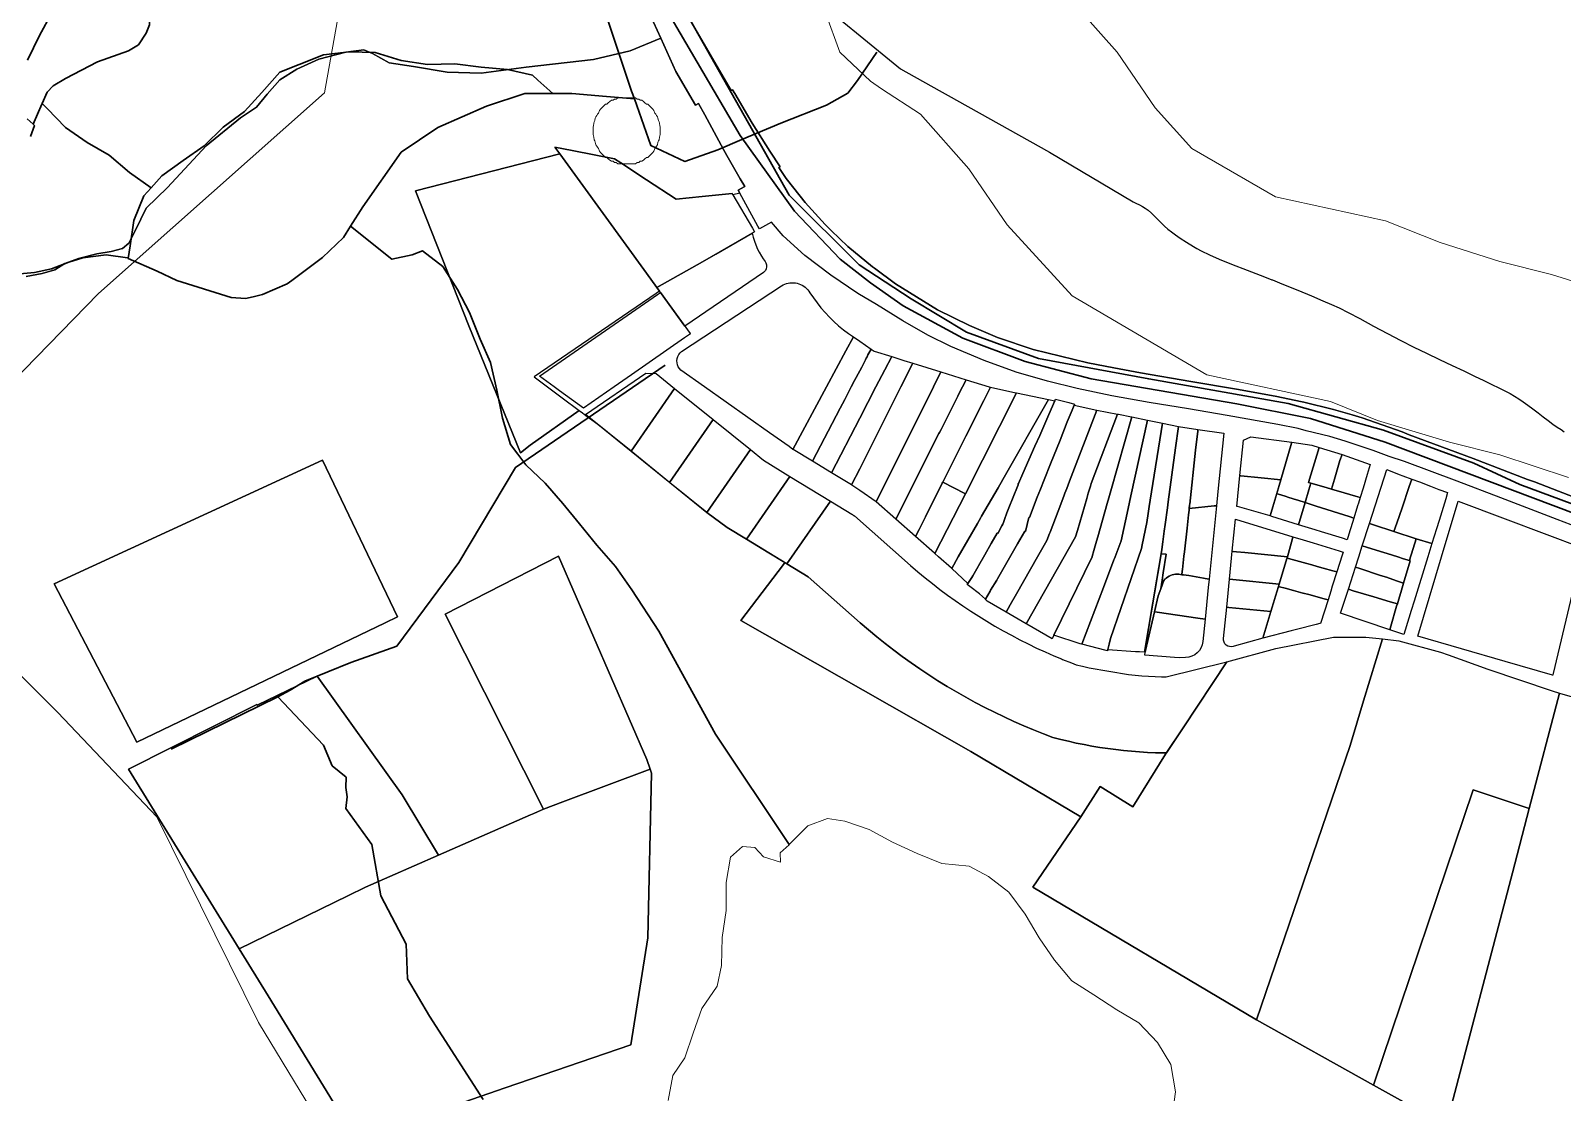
# Model space of a CAD drawing. Header units: metres. Extents: x 3 to 1027712, y 40 to 4430649.
# Drawn here: x 508153 to 508756, y 4411789 to 4412207 of the extents above; entities that cross this region are included whole.
import ezdxf

# ---------------------------------------------------------------- set-up
doc = ezdxf.new("R2010")
doc.units = ezdxf.units.M
doc.header["$MEASUREMENT"] = 0
doc.layers.add('A.ES.SDGC.CP.07003.cadastralparcel — CadastralParcel', color=1, linetype='Continuous')
doc.layers.add('Carreteras_5_km', color=2, linetype='Continuous', lineweight=30)
doc.layers.add('Rios_5_km', color=4, linetype='Continuous', lineweight=30)
for name, color, linetype, lineweight, true_color in [('Habitats_5_km', 7, 'Continuous', 9, 0xbefad2), ('Itinerarios_Espacios_naturales_Protegidos_5_km', 7, 'Continuous', 30, 0x3800b0), ('Lagunas_5_km', 7, 'Continuous', 9, 0xbff2e1)]:
    doc.layers.add(name, color=color, linetype=linetype, lineweight=lineweight, true_color=true_color)

msp = doc.modelspace()

# ---------------------------------------------------------------- linework, layer by layer
at = {"layer": 'A.ES.SDGC.CP.07003.cadastralparcel — CadastralParcel', "color": 7, "linetype": 'Continuous', "flags": 128}
for points in [[(508402.2, 4412228.58), (508420.32, 4412197.35), (508428.64, 4412183.25), (508429.16, 4412183.55), (508430.07, 4412182), (508436.83, 4412170.42), (508443.8, 4412159.32), (508447.94, 4412153.18), (508447.72, 4412153.06), (508447.41, 4412152.89), (508450.28, 4412148.63), (508455.73, 4412141.69), (508457.72, 4412139.15), (508465.6, 4412130.45), (508467.96, 4412128.16), (508474.54, 4412121.8), (508484.23, 4412113.85), (508485.03, 4412113.26), (508493.38, 4412107.14), (508509.87, 4412096.94), (508522.51, 4412090.78), (508533.55, 4412086.03), (508547.51, 4412081.29), (508569.05, 4412076.08), (508579.38, 4412074.12), (508589.81, 4412072.13), (508609.65, 4412068.74), (508627.68, 4412065.65), (508642.79, 4412062.9), (508653.54, 4412060.71), (508654.12, 4412060.6), (508665.8, 4412057.71), (508673.15, 4412055.59), (508677.18, 4412054.35), (508692.87, 4412048.93), (508695.68, 4412047.73), (508720.84, 4412038.34), (508742.2, 4412030.17), (508745.02, 4412029.17), (508765.64, 4412021.24)], [(508765.64, 4412021.24), (508745.02, 4412029.17), (508742.2, 4412030.17), (508720.84, 4412038.34), (508695.68, 4412047.73), (508692.87, 4412048.93), (508677.18, 4412054.35), (508673.15, 4412055.59), (508665.8, 4412057.71), (508654.12, 4412060.6), (508653.54, 4412060.71), (508642.79, 4412062.9), (508627.68, 4412065.65), (508609.65, 4412068.74), (508589.81, 4412072.13), (508579.38, 4412074.12), (508579.38, 4412074.12), (508569.05, 4412076.08), (508547.51, 4412081.29), (508533.55, 4412086.03), (508522.51, 4412090.78), (508509.87, 4412096.94), (508493.38, 4412107.14), (508485.03, 4412113.26), (508484.23, 4412113.85), (508474.54, 4412121.8), (508467.96, 4412128.16), (508465.6, 4412130.45), (508457.72, 4412139.15), (508455.73, 4412141.69), (508450.28, 4412148.63), (508447.41, 4412152.89), (508447.72, 4412153.06), (508447.94, 4412153.18), (508443.8, 4412159.32), (508436.83, 4412170.42), (508430.07, 4412182), (508429.16, 4412183.55), (508428.64, 4412183.25), (508420.32, 4412197.35), (508402.2, 4412228.58)], [(508457.06, 4412223.07), (508495.27, 4412191.72), (508510.58, 4412183.17), (508514.01, 4412181.25), (508553.93, 4412158.99), (508586.87, 4412139.34), (508588, 4412138.83), (508589.38, 4412138.19), (508590.59, 4412137.59), (508591.71, 4412136.94), (508592.84, 4412136.09), (508594.09, 4412134.95), (508595.41, 4412133.62), (508596.74, 4412132.26), (508598.05, 4412130.99), (508599.33, 4412129.8), (508600.64, 4412128.67), (508602, 4412127.55), (508603.57, 4412126.37), (508605.5, 4412125.04), (508607.89, 4412123.5), (508610.67, 4412121.84), (508612.05, 4412121.08), (508613.71, 4412120.17), (508616.98, 4412118.56), (508620.82, 4412116.87), (508625.67, 4412114.91), (508631.77, 4412112.53), (508638.61, 4412109.88), (508641.53, 4412108.74), (508641.74, 4412108.66), (508645.48, 4412107.19), (508651.76, 4412104.63), (508657.21, 4412102.35), (508661.64, 4412100.48), (508665.05, 4412099.03), (508668.1, 4412097.65), (508671.64, 4412095.89), (508676.26, 4412093.42), (508681.61, 4412090.51), (508687.15, 4412087.52), (508692.4, 4412084.77), (508697.45, 4412082.23), (508702.45, 4412079.79), (508707.51, 4412077.38), (508712.5, 4412075.04), (508717.17, 4412072.83), (508721.34, 4412070.83), (508725.01, 4412069.04), (508728.21, 4412067.48), (508730.97, 4412066.15), (508733.35, 4412065), (508735.38, 4412063.95), (508737.15, 4412062.94), (508738.8, 4412061.9), (508740.51, 4412060.74), (508742.38, 4412059.4), (508744.39, 4412057.93), (508746.43, 4412056.38), (508748.45, 4412054.83), (508750.39, 4412053.33), (508752.23, 4412051.95), (508753.93, 4412050.74), (508755.44, 4412049.73), (508756.69, 4412048.92)], [(508395.14, 4412216.41), (508400.88, 4412203.79), (508400.88, 4412203.79), (508388.85, 4412198.88), (508374.4, 4412195.47), (508347.87, 4412192.43), (508330.13, 4412190.11), (508316.78, 4412190.5), (508303.48, 4412192.68), (508293.9, 4412194.17), (508287.31, 4412197.76), (508284.01, 4412199.26), (508276.83, 4412198.36), (508266.19, 4412195.54), (508257.5, 4412191.65), (508250.92, 4412187.47), (508245.83, 4412181.78), (508241.63, 4412176.7), (508235.35, 4412172.51), (508221.87, 4412161.44), (508206.6, 4412144.99), (508198.22, 4412136.91), (508194.03, 4412128.23), (508191.34, 4412123.15), (508188.94, 4412121.05), (508184.45, 4412119.86), (508178.76, 4412118.96), (508171.58, 4412117.16), (508166.19, 4412115.07), (508162.29, 4412112.68), (508157.2, 4412111.18), (508150.92, 4412109.98)], [(508775.97, 4412005.95), (508753.95, 4412014.38), (508731.79, 4412022.83), (508714.58, 4412029.46), (508693.8, 4412037.25), (508687.73, 4412039.13), (508681.51, 4412041.46), (508670.45, 4412045.14), (508664.38, 4412047.02), (508655.12, 4412049.3), (508651.85, 4412050.17), (508643.9, 4412051.8), (508624.01, 4412055.26), (508608.77, 4412057.87), (508593.19, 4412060.43), (508578.58, 4412063.04), (508564.83, 4412065.92), (508553.2, 4412068.77), (508540.8, 4412072.31), (508528.26, 4412076.89), (508515.16, 4412082.43), (508506.06, 4412086.89), (508496.2, 4412092.57), (508485.83, 4412099.01), (508478.51, 4412103.27), (508467.92, 4412110.54), (508457.68, 4412118.22), (508449.06, 4412125.97), (508444.54, 4412131.43), (508439.75, 4412128.72), (508439.12, 4412129.86), (508432.03, 4412142.78), (508431.4, 4412143.93), (508433.68, 4412145.3), (508433.96, 4412145.46), (508432.19, 4412148.42), (508426.94, 4412157.65), (508425.61, 4412159.97), (508418.21, 4412173.67), (508415.73, 4412178.1), (508414.52, 4412177.42), (508406.84, 4412190.68), (508400.88, 4412203.79), (508395.14, 4412216.41)], [(508150.92, 4412109.98), (508157.2, 4412111.18), (508162.29, 4412112.68), (508166.19, 4412115.07), (508171.58, 4412117.16), (508178.76, 4412118.96), (508184.45, 4412119.86), (508188.94, 4412121.05), (508191.34, 4412123.15), (508194.03, 4412128.23), (508198.22, 4412136.91), (508206.6, 4412144.99), (508221.87, 4412161.44), (508235.35, 4412172.51), (508241.63, 4412176.7), (508245.83, 4412181.78), (508250.92, 4412187.47), (508257.5, 4412191.65), (508266.19, 4412195.54), (508276.83, 4412198.36), (508284.01, 4412199.26), (508287.31, 4412197.76), (508293.9, 4412194.17), (508303.48, 4412192.68), (508316.78, 4412190.5), (508330.13, 4412190.11), (508347.87, 4412192.43), (508374.4, 4412195.47), (508388.85, 4412198.88), (508400.88, 4412203.79), (508406.84, 4412190.68), (508414.52, 4412177.42), (508415.73, 4412178.1), (508418.21, 4412173.67), (508425.61, 4412159.97), (508426.94, 4412157.65), (508426.94, 4412157.65), (508432.19, 4412148.42), (508433.96, 4412145.46), (508433.68, 4412145.3), (508431.4, 4412143.93), (508432.03, 4412142.78), (508429.31, 4412142.22), (508429, 4412142.74), (508417.18, 4412141.48), (508406.99, 4412140.39), (508395.21, 4412148.12), (508385.13, 4412154.74), (508382.66, 4412156.37), (508366.05, 4412159.62), (508359.2, 4412160.96), (508361.09, 4412158.35), (508304.24, 4412143.77), (508325.29, 4412090.65), (508345.63, 4412040.64), (508349.39, 4412043.67), (508368.77, 4412057.23), (508370.04, 4412056.3), (508371.42, 4412055.28), (508376.04, 4412051.87), (508389.17, 4412041.26), (508404.39, 4412028.97), (508419.04, 4412017.12), (508427.06, 4412011.25), (508434.64, 4412006.63), (508443.43, 4412001.27), (508449.78, 4411997.4), (508449.28, 4411996.68), (508432.39, 4411974.61), (508480.65, 4411947.18), (508522.96, 4411923.07), (508566.27, 4411897.31), (508547.46, 4411869.69), (508635.44, 4411817.44), (508681.6, 4411791.75), (508710.25, 4411775.81)]]:
    msp.add_lwpolyline(points, dxfattribs=at)
for points in [[(508399.31, 4412105.66), (508400.36, 4412104.2), (508399.13, 4412103.35), (508351.07, 4412070.51), (508362.03, 4412062.2), (508368.77, 4412057.23), (508349.39, 4412043.67), (508345.63, 4412040.64), (508325.29, 4412090.65), (508304.24, 4412143.77), (508361.09, 4412158.35), (508395.22, 4412111.3), (508399.31, 4412105.66)], [(508436.95, 4412129.02), (508437.78, 4412127.59), (508417.38, 4412115.83), (508399.31, 4412105.66), (508395.22, 4412111.3), (508361.09, 4412158.35), (508359.2, 4412160.96), (508366.05, 4412159.62), (508382.66, 4412156.37), (508385.13, 4412154.74), (508395.21, 4412148.12), (508406.99, 4412140.39), (508417.18, 4412141.48), (508429, 4412142.74), (508429.31, 4412142.22), (508436.95, 4412129.02)], [(508410.37, 4412090.41), (508400.72, 4412103.71), (508399.31, 4412105.66), (508417.38, 4412115.83), (508422.6, 4412118.85), (508436.88, 4412127.07), (508437.26, 4412125.53), (508437.76, 4412123.89), (508438.29, 4412122.42), (508439.04, 4412120.72), (508439.59, 4412119.64), (508440.53, 4412117.99), (508441.22, 4412116.94), (508441.98, 4412115.88), (508442.28, 4412115.41), (508442.55, 4412114.62), (508442.59, 4412113.81), (508442.42, 4412113.05), (508442.1, 4412112.4), (508441.73, 4412111.94), (508441.29, 4412111.58), (508410.37, 4412090.41)], [(508451.88, 4412107.53), (508452.47, 4412107.57), (508453.18, 4412107.55), (508453.89, 4412107.48), (508454.59, 4412107.34), (508455.27, 4412107.14), (508455.94, 4412106.89), (508456.58, 4412106.57), (508457.19, 4412106.2), (508457.76, 4412105.78), (508458.3, 4412105.31), (508458.79, 4412104.79), (508459.23, 4412104.23), (508459.63, 4412103.64), (508460.99, 4412101.58), (508462.44, 4412099.59), (508463.97, 4412097.65), (508465.59, 4412095.79), (508467.28, 4412093.99), (508469.05, 4412092.27), (508470.9, 4412090.63), (508472.82, 4412089.07), (508474.79, 4412087.59), (508476.73, 4412086.27), (508473.78, 4412080.77), (508466.16, 4412066.54), (508452.96, 4412041.94), (508451.4, 4412043.04), (508443.66, 4412048.51), (508418.15, 4412066.54), (508408.82, 4412073.13), (508408.25, 4412073.75), (508407.8, 4412074.45), (508407.48, 4412075.23), (508407.29, 4412076.04), (508407.25, 4412076.88), (508407.35, 4412077.71), (508407.59, 4412078.51), (508407.97, 4412079.26), (508408.47, 4412079.93), (508409.08, 4412080.51), (508448.42, 4412106.36), (508449.04, 4412106.7), (508449.69, 4412107), (508450.36, 4412107.23), (508451.05, 4412107.4), (508451.76, 4412107.52), (508451.88, 4412107.53)], [(508412.56, 4412087.44), (508410.29, 4412085.86), (508389.37, 4412071.31), (508382.51, 4412066.54), (508370.42, 4412058.13), (508361.06, 4412064.97), (508358.92, 4412066.54), (508353.12, 4412070.78), (508399.59, 4412102.92), (508400.72, 4412103.71), (508412.42, 4412087.57), (508412.56, 4412087.44)], [(508476.73, 4412086.27), (508476.84, 4412086.2), (508477.14, 4412085.99), (508479.23, 4412084.55), (508483.7, 4412081.47), (508482.84, 4412079.82), (508482.47, 4412079.12), (508482.11, 4412078.43), (508481.84, 4412077.91), (508481.47, 4412077.19), (508480.01, 4412074.38), (508479.23, 4412072.91), (508477.2, 4412069.01), (508475.91, 4412066.54), (508473.34, 4412061.63), (508471.53, 4412058.17), (508460.64, 4412037.28), (508453.07, 4412041.86), (508452.96, 4412041.94), (508466.16, 4412066.54), (508473.78, 4412080.77), (508476.73, 4412086.27)], [(508483.7, 4412081.47), (508484.9, 4412080.65), (508491.82, 4412078.49), (508489.1, 4412073.24), (508485.63, 4412066.54), (508479.23, 4412054.19), (508468.12, 4412032.74), (508460.64, 4412037.28), (508471.53, 4412058.17), (508473.34, 4412061.63), (508475.91, 4412066.54), (508477.2, 4412069.01), (508479.23, 4412072.91), (508480.01, 4412074.38), (508481.47, 4412077.19), (508481.84, 4412077.91), (508482.11, 4412078.43), (508482.47, 4412079.12), (508482.84, 4412079.82), (508483.7, 4412081.47)], [(508491.82, 4412078.49), (508493.12, 4412078.09), (508496.67, 4412076.98), (508500.13, 4412075.9), (508495.42, 4412066.54), (508479.23, 4412034.37), (508476.01, 4412027.97), (508468.12, 4412032.74), (508479.23, 4412054.19), (508485.63, 4412066.54), (508489.1, 4412073.24), (508491.82, 4412078.49)], [(508389.17, 4412041.26), (508371.28, 4412055.72), (508395.06, 4412072.01), (508399.05, 4412071.85), (508406.3, 4412065.99), (508389.17, 4412041.26)], [(508500.13, 4412075.9), (508511.2, 4412072.45), (508508.26, 4412066.54), (508485.75, 4412021.28), (508479.23, 4412025.77), (508476.16, 4412027.88), (508476.01, 4412027.97), (508479.23, 4412034.37), (508495.42, 4412066.54), (508500.13, 4412075.9)], [(508511.2, 4412072.45), (508521.11, 4412069.36), (508519.69, 4412066.54), (508518.98, 4412065.13), (508517.87, 4412062.93), (508511.25, 4412049.79), (508510.69, 4412048.67), (508510.46, 4412048.21), (508499.56, 4412026.56), (508494.74, 4412016.98), (508493.47, 4412014.47), (508485.75, 4412021.28), (508508.26, 4412066.54), (508511.2, 4412072.45)], [(508404.38, 4412028.97), (508389.17, 4412041.26), (508406.3, 4412065.99), (508421.51, 4412053.7), (508404.38, 4412028.97)], [(508521.11, 4412069.36), (508530.17, 4412066.54), (508530.52, 4412066.43), (508530.71, 4412066.39), (508528.73, 4412062.45), (508528.4, 4412061.79), (508528.12, 4412061.23), (508528.05, 4412061.09), (508527.84, 4412060.67), (508527, 4412059), (508522.08, 4412049.18), (508521.07, 4412047.18), (508520.14, 4412045.32), (508511.77, 4412028.62), (508505.12, 4412015.36), (508502.67, 4412010.47), (508501.24, 4412007.63), (508493.47, 4412014.47), (508494.74, 4412016.98), (508499.56, 4412026.56), (508510.46, 4412048.21), (508510.69, 4412048.67), (508511.25, 4412049.79), (508517.87, 4412062.93), (508518.98, 4412065.13), (508519.69, 4412066.54), (508521.11, 4412069.36)], [(508540.76, 4412064.27), (508540.92, 4412064.24), (508520.92, 4412024.53), (508520.68, 4412024.66), (508512.02, 4412029.12), (508520.14, 4412045.32), (508521.07, 4412047.18), (508522.08, 4412049.18), (508527, 4412059), (508527.84, 4412060.67), (508528.05, 4412061.09), (508528.12, 4412061.23), (508528.4, 4412061.79), (508528.73, 4412062.45), (508530.71, 4412066.39), (508540.76, 4412064.27)], [(508540.92, 4412064.24), (508553.63, 4412061.56), (508535.57, 4412030.12), (508533.71, 4412026.89), (508527.26, 4412015.66), (508526.94, 4412015.11), (508525.61, 4412012.8), (508518.06, 4411999.64), (508515.45, 4411995.1), (508515.32, 4411995.22), (508510.31, 4411999.64), (508508.79, 4412000.98), (508520.92, 4412024.53), (508540.92, 4412064.24)], [(508536.41, 4412014.71), (508535.86, 4412013.18), (508535.55, 4412012.55), (508535.22, 4412011.92), (508533.58, 4412008.89), (508533.45, 4412008.94), (508533.4, 4412008.97), (508531.04, 4412004.85), (508528.57, 4412000.5), (508526.08, 4411996.09), (508525.95, 4411995.87), (508523.8, 4411992.16), (508523.45, 4411991.56), (508521.86, 4411989.2), (508515.45, 4411995.1), (508518.06, 4411999.64), (508525.61, 4412012.8), (508526.94, 4412015.11), (508527.26, 4412015.66), (508533.71, 4412026.89), (508535.57, 4412030.12), (508553.63, 4412061.56), (508556.09, 4412061.05), (508553.77, 4412055.75), (508552.16, 4412052.08), (508550.13, 4412047.46), (508548.25, 4412043.24), (508545.89, 4412037.83), (508543.52, 4412032.41), (508541.76, 4412028.52), (508541.56, 4412028.08), (508541.63, 4412028.07), (508540.53, 4412025.38), (508540.43, 4412025.11), (508537.2, 4412016.97), (508537.08, 4412016.63), (508536.41, 4412014.71)], [(508521.86, 4411989.2), (508523.45, 4411991.56), (508523.8, 4411992.16), (508525.95, 4411995.87), (508526.08, 4411996.09), (508528.57, 4412000.5), (508531.04, 4412004.85), (508533.4, 4412008.97), (508533.45, 4412008.94), (508533.58, 4412008.89), (508535.22, 4412011.92), (508535.55, 4412012.55), (508535.86, 4412013.18), (508536.41, 4412014.71), (508537.08, 4412016.63), (508537.2, 4412016.97), (508540.43, 4412025.11), (508540.53, 4412025.38), (508541.63, 4412028.07), (508541.56, 4412028.08), (508541.76, 4412028.52), (508543.52, 4412032.41), (508545.89, 4412037.83), (508548.25, 4412043.24), (508550.13, 4412047.46), (508552.16, 4412052.08), (508553.77, 4412055.75), (508556.09, 4412061.05), (508556.4, 4412061.75), (508558.5, 4412061.24), (508561.64, 4412060.42), (508563.88, 4412059.79), (508563.83, 4412059.59), (508563.74, 4412059.38), (508563.67, 4412059.39), (508562.93, 4412057.45), (508560.98, 4412052.78), (508558.17, 4412045.64), (508554.42, 4412036.25), (508551.88, 4412029.99), (508550.39, 4412026.3), (508549.12, 4412023.18), (508549.07, 4412023.19), (508546.05, 4412015.15), (508545.86, 4412015.19), (508544.49, 4412009.69), (508544.31, 4412009.75), (508544.18, 4412009.51), (508541.43, 4412004.75), (508533.54, 4411991.07), (508533.21, 4411990.52), (508530.79, 4411986.61), (508530.55, 4411986.16), (508528.76, 4411982.98), (508526.36, 4411985.05), (508525.9, 4411985.44), (508523.14, 4411987.58), (508521.58, 4411988.78), (508521.86, 4411989.2)], [(508562.93, 4412057.45), (508563.67, 4412059.39), (508572.64, 4412057.42), (508561.87, 4412029.42), (508560.76, 4412026.54), (508560.04, 4412024.67), (508559.74, 4412023.88), (508558.42, 4412020.44), (508554.19, 4412009.43), (508553.94, 4412008.79), (508552.9, 4412006.08), (508549.24, 4411999.64), (508540.96, 4411985.08), (508538.55, 4411980.83), (508536.89, 4411977.91), (508529.39, 4411982.25), (508528.71, 4411982.88), (508528.76, 4411982.98), (508530.55, 4411986.16), (508530.79, 4411986.61), (508533.21, 4411990.52), (508533.54, 4411991.07), (508541.43, 4412004.75), (508544.18, 4412009.51), (508544.31, 4412009.75), (508544.49, 4412009.69), (508545.86, 4412015.19), (508546.05, 4412015.15), (508549.07, 4412023.19), (508549.12, 4412023.18), (508550.39, 4412026.3), (508551.88, 4412029.99), (508554.42, 4412036.25), (508558.17, 4412045.64), (508560.98, 4412052.78), (508562.93, 4412057.45)], [(508419.04, 4412017.12), (508404.38, 4412028.97), (508421.51, 4412053.7), (508436.17, 4412041.85), (508419.04, 4412017.12)], [(508544.81, 4411973.33), (508536.89, 4411977.91), (508538.55, 4411980.83), (508540.96, 4411985.08), (508549.24, 4411999.64), (508552.9, 4412006.08), (508553.94, 4412008.79), (508554.19, 4412009.43), (508558.42, 4412020.44), (508559.74, 4412023.88), (508560.04, 4412024.67), (508560.76, 4412026.54), (508561.87, 4412029.42), (508572.64, 4412057.42), (508580.77, 4412055.87), (508570.4, 4412028.58), (508570.08, 4412027.49), (508569.26, 4412024.67), (508568.66, 4412022.59), (508565, 4412010.02), (508564.26, 4412007.48), (508544.81, 4411973.33)], [(508581.1, 4412055.8), (508586.25, 4412054.82), (508586.41, 4412054.79), (508578.13, 4412025.6), (508577.36, 4412022.9), (508576.72, 4412020.63), (508573.02, 4412007.59), (508572.54, 4412005.89), (508571.47, 4412002.12), (508570.81, 4411999.81), (508570.73, 4411999.64), (508555.69, 4411968.83), (508555, 4411967.43), (508545.09, 4411973.16), (508544.81, 4411973.33), (508564.26, 4412007.48), (508565, 4412010.02), (508568.66, 4412022.59), (508569.26, 4412024.67), (508570.08, 4412027.49), (508570.4, 4412028.58), (508580.77, 4412055.87), (508581.1, 4412055.8)], [(508586.41, 4412054.79), (508592.6, 4412053.52), (508586.07, 4412023.74), (508585.5, 4412021.12), (508584.95, 4412018.64), (508582.17, 4412005.93), (508579.78, 4411999.64), (508579.55, 4411999.04), (508579.32, 4411998.44), (508575.18, 4411987.59), (508566.66, 4411965.29), (508566, 4411965.46), (508555.69, 4411968.83), (508570.73, 4411999.64), (508570.81, 4411999.81), (508571.47, 4412002.12), (508572.54, 4412005.89), (508573.02, 4412007.59), (508576.72, 4412020.63), (508577.36, 4412022.9), (508578.13, 4412025.6), (508586.41, 4412054.79)], [(508578.05, 4411967.49), (508576.86, 4411962.68), (508576.26, 4411962.84), (508566.66, 4411965.29), (508575.18, 4411987.59), (508579.32, 4411998.44), (508579.55, 4411999.04), (508579.78, 4411999.64), (508582.17, 4412005.93), (508584.95, 4412018.64), (508585.5, 4412021.12), (508586.07, 4412023.74), (508592.6, 4412053.52), (508598.47, 4412052.31), (508593.67, 4412021.96), (508593.27, 4412019.43), (508592.84, 4412016.74), (508592.28, 4412013.22), (508590.48, 4412004.43), (508590.25, 4412003), (508578.05, 4411967.49)], [(508587.91, 4411962.29), (508576.96, 4411963.07), (508578.05, 4411967.49), (508590.25, 4412003), (508590.48, 4412004.43), (508592.28, 4412013.22), (508592.84, 4412016.74), (508593.27, 4412019.43), (508593.67, 4412021.96), (508598.47, 4412052.31), (508604.75, 4412051.02), (508603.61, 4412042.55), (508600.76, 4412021.36), (508600.43, 4412018.92), (508599.55, 4412012.41), (508599.2, 4412009.81), (508598.62, 4412005.52), (508598.23, 4412002.6), (508598, 4412000.88), (508591.43, 4411962.18), (508589.39, 4411962.24), (508587.91, 4411962.29)], [(508598.33, 4411990.48), (508598.79, 4411993.36), (508599.95, 4412000.67), (508598, 4412000.88), (508598.23, 4412002.6), (508598.62, 4412005.52), (508599.2, 4412009.81), (508599.55, 4412012.41), (508600.43, 4412018.92), (508600.76, 4412021.36), (508603.61, 4412042.55), (508604.75, 4412051.02), (508612.43, 4412049.85), (508612.35, 4412049.1), (508611.53, 4412041.63), (508609.19, 4412020.42), (508609.16, 4412020.14), (508608.92, 4412017.97), (508608.73, 4412016.21), (508608.16, 4412011.01), (508607.11, 4412001.61), (508606.94, 4411999.97), (508606.5, 4411996.01), (508606.35, 4411994.69), (508606.27, 4411993.96), (508606.12, 4411992.62), (508604.95, 4411992.78), (508604.28, 4411992.84), (508603.94, 4411992.83), (508603.61, 4411992.82), (508602.95, 4411992.74), (508602.3, 4411992.58), (508601.67, 4411992.36), (508601.06, 4411992.07), (508600.49, 4411991.72), (508599.96, 4411991.32), (508599.47, 4411990.86), (508599.44, 4411990.82), (508599.04, 4411990.35), (508597.79, 4411987.08), (508598.06, 4411988.79), (508598.33, 4411990.48)], [(508618.79, 4412019.68), (508609.01, 4412018.74), (508609.16, 4412020.14), (508609.19, 4412020.42), (508611.53, 4412041.63), (508612.35, 4412049.1), (508612.43, 4412049.85), (508622.61, 4412048.3), (508620.3, 4412025.36), (508619.74, 4412019.78), (508618.79, 4412019.68)], [(508649.3, 4412044.47), (508645.06, 4412030.03), (508637.39, 4412030.8), (508629.35, 4412031.61), (508628.98, 4412031.65), (508630.38, 4412045.6), (508633.23, 4412046.96), (508649.38, 4412044.74), (508649.3, 4412044.47)], [(508434.64, 4412006.63), (508427.07, 4412011.25), (508419.04, 4412017.12), (508436.17, 4412041.85), (508441.29, 4412037.71), (508451.76, 4412031.33), (508434.64, 4412006.63)], [(508660.17, 4412042.75), (508655.92, 4412028.94), (508656.9, 4412028.66), (508656.13, 4412026.05), (508654.65, 4412021.02), (508651.82, 4412021.93), (508651.31, 4412022.09), (508648.23, 4412023.07), (508646.76, 4412023.54), (508644.2, 4412024.35), (508643.46, 4412024.59), (508645.06, 4412030.03), (508649.3, 4412044.47), (508649.38, 4412044.74), (508657.33, 4412043.65), (508660.17, 4412042.75)], [(508656.9, 4412028.66), (508655.92, 4412028.94), (508660.17, 4412042.75), (508669.19, 4412039.89), (508668.37, 4412037.56), (508666.19, 4412030.21), (508665.04, 4412026.32), (508662.99, 4412026.91), (508656.9, 4412028.66)], [(508267.62, 4412037.73), (508162.03, 4411989.05), (508194.52, 4411926.7), (508292.36, 4411973.7), (508297.26, 4411976.05), (508294.34, 4411982.14), (508267.62, 4412037.73)], [(508292.36, 4411973.7), (508194.52, 4411926.7), (508162.03, 4411989.05), (508267.62, 4412037.73), (508294.34, 4411982.14), (508297.26, 4411976.05), (508292.36, 4411973.7)], [(508670.06, 4412024.88), (508665.04, 4412026.32), (508666.19, 4412030.21), (508668.37, 4412037.56), (508669.19, 4412039.89), (508680.33, 4412035.99), (508679.12, 4412032.09), (508677.46, 4412026.71), (508676.34, 4412023.07), (508674.49, 4412023.6), (508670.06, 4412024.88)], [(508450.55, 4411996.93), (508434.64, 4412006.63), (508451.76, 4412031.33), (508467.67, 4412021.63), (508450.55, 4411996.93)], [(508520.68, 4412024.66), (508520.92, 4412024.53), (508508.79, 4412000.98), (508508.7, 4412001.05), (508501.24, 4412007.63), (508502.67, 4412010.47), (508505.12, 4412015.36), (508511.77, 4412028.62), (508512.02, 4412029.12), (508520.68, 4412024.66)], [(508629.35, 4412031.61), (508637.39, 4412030.8), (508645.06, 4412030.03), (508640.87, 4412015.76), (508628.05, 4412019.43), (508627.75, 4412019.51), (508628.98, 4412031.65), (508629.35, 4412031.61)], [(508658.94, 4412019.65), (508654.65, 4412021.02), (508656.13, 4412026.05), (508656.9, 4412028.66), (508662.99, 4412026.91), (508665.04, 4412026.32), (508670.06, 4412024.88), (508674.49, 4412023.6), (508676.34, 4412023.07), (508675.63, 4412020.78), (508675.31, 4412019.75), (508673.82, 4412014.91), (508671.98, 4412015.49), (508658.94, 4412019.65)], [(508691.75, 4412032.11), (508693.18, 4412031.57), (508696.65, 4412030.26), (508695.67, 4412027.39), (508692.81, 4412019), (508690.74, 4412012.91), (508689.61, 4412009.59), (508681.58, 4412012.23), (508679.98, 4412012.77), (508686.81, 4412033.98), (508691.75, 4412032.11)], [(508696.65, 4412030.26), (508699.64, 4412029.13), (508704.07, 4412027.46), (508707.37, 4412026.21), (508710.77, 4412024.93), (508710.01, 4412022.47), (508707.39, 4412014), (508706.38, 4412010.73), (508704.57, 4412004.87), (508698.44, 4412006.8), (508689.61, 4412009.59), (508690.74, 4412012.91), (508692.81, 4412019), (508695.67, 4412027.39), (508696.65, 4412030.26)], [(508641.54, 4412015.57), (508640.87, 4412015.76), (508643.46, 4412024.59), (508644.2, 4412024.35), (508646.76, 4412023.54), (508648.23, 4412023.07), (508651.31, 4412022.09), (508651.82, 4412021.93), (508654.65, 4412021.02), (508652.08, 4412012.31), (508641.54, 4412015.57)], [(508599.87, 4411952.45), (508623.77, 4411958.4), (508606.63, 4411932.35), (508600.03, 4411922.51), (508596.4, 4411922.51), (508595.73, 4411922.54), (508592.59, 4411922.67), (508589.44, 4411922.87), (508586.31, 4411923.11), (508583.17, 4411923.42), (508580.04, 4411923.78), (508576.92, 4411924.19), (508573.81, 4411924.65), (508570.71, 4411925.17), (508567.61, 4411925.75), (508564.53, 4411926.38), (508561.45, 4411927.06), (508558.39, 4411927.79), (508555.35, 4411928.58), (508551.68, 4411929.97), (508547.74, 4411931.54), (508543.82, 4411933.18), (508539.94, 4411934.89), (508536.08, 4411936.66), (508532.26, 4411938.5), (508528.47, 4411940.41), (508524.71, 4411942.38), (508520.99, 4411944.42), (508517.3, 4411946.52), (508513.66, 4411948.69), (508510.05, 4411950.92), (508506.48, 4411953.21), (508502.95, 4411955.56), (508499.46, 4411957.98), (508496.01, 4411960.46), (508492.61, 4411962.99), (508489.25, 4411965.59), (508485.94, 4411968.24), (508482.68, 4411970.95), (508479.46, 4411973.72), (508458.94, 4411991.81), (508450.55, 4411996.93), (508467.67, 4412021.63), (508476.1, 4412016.48), (508476.25, 4412016.39), (508476.4, 4412016.3), (508476.54, 4412016.2), (508476.69, 4412016.1), (508476.83, 4412016), (508476.97, 4412015.9), (508477.1, 4412015.79), (508477.15, 4412015.76), (508499.27, 4411996.25), (508502.09, 4411993.82), (508504.96, 4411991.45), (508507.86, 4411989.12), (508510.8, 4411986.85), (508513.78, 4411984.62), (508516.8, 4411982.45), (508519.86, 4411980.34), (508522.96, 4411978.27), (508526.09, 4411976.27), (508529.25, 4411974.31), (508532.45, 4411972.41), (508535.68, 4411970.57), (508538.95, 4411968.79), (508542.24, 4411967.06), (508545.56, 4411965.39), (508548.91, 4411963.78), (508552.29, 4411962.22), (508555.7, 4411960.73), (508558.7, 4411959.47), (508559.13, 4411959.29), (508562.59, 4411957.92), (508564.44, 4411957.21), (508566.98, 4411956.58), (508569.54, 4411955.99), (508585.06, 4411953.39), (508587.67, 4411953.12), (508590.29, 4411952.89), (508592.91, 4411952.7), (508595.53, 4411952.57), (508598.15, 4411952.47), (508599.87, 4411952.45)], [(508606.71, 4411992.55), (508606.12, 4411992.62), (508606.27, 4411993.96), (508606.35, 4411994.69), (508606.5, 4411996.01), (508606.94, 4411999.97), (508607.11, 4412001.61), (508608.16, 4412011.01), (508608.73, 4412016.21), (508608.92, 4412017.97), (508609.01, 4412018.74), (508618.79, 4412019.68), (508619.74, 4412019.78), (508616.83, 4411990.88), (508616.72, 4411990.9), (508614.67, 4411991.25), (508608.81, 4411992.27), (508606.71, 4411992.55)], [(508658.66, 4412010.27), (508652.08, 4412012.31), (508654.65, 4412021.02), (508658.94, 4412019.65), (508671.98, 4412015.49), (508673.82, 4412014.91), (508672.65, 4412011.12), (508672.27, 4412009.87), (508671.19, 4412006.39), (508669.34, 4412006.96), (508661.07, 4412009.52), (508658.66, 4412010.27)], [(508761.68, 4411992.96), (508752.29, 4411953.73), (508752.16, 4411953.19), (508752.14, 4411953.09), (508752.08, 4411953.11), (508733.47, 4411958.47), (508699.06, 4411968.39), (508708.41, 4411999.64), (508714.98, 4412021.6), (508733.47, 4412014.62), (508764.1, 4412003.05), (508763.28, 4411999.64), (508761.68, 4411992.96)], [(508649.84, 4412007.57), (508649.63, 4412006.82), (508647.65, 4411999.66), (508630.88, 4412001.35), (508627.68, 4412001.67), (508626.27, 4412001.81), (508625.97, 4412001.84), (508627.24, 4412014.46), (508649.84, 4412007.57)], [(508681.58, 4412012.23), (508689.61, 4412009.59), (508698.44, 4412006.8), (508696.55, 4412000.88), (508696.16, 4411999.64), (508695.7, 4411998.21), (508693.37, 4411998.94), (508691.17, 4411999.64), (508686.93, 4412000.97), (508685.61, 4412001.39), (508684.29, 4412001.81), (508678.88, 4412003.51), (508677.17, 4412004.06), (508679.98, 4412012.77), (508681.58, 4412012.23)], [(508653.93, 4412006.3), (508657.77, 4412005.14), (508668.08, 4412002.01), (508669.61, 4412001.55), (508669.24, 4412000.38), (508667.14, 4411993.75), (508665.62, 4411994.17), (508661.81, 4411995.24), (508659.41, 4411995.91), (508657.25, 4411996.51), (508655.31, 4411997.05), (508648.09, 4411999.07), (508647.52, 4411999.23), (508647.65, 4411999.66), (508649.63, 4412006.82), (508649.84, 4412007.56), (508653.93, 4412006.3)], [(508698.44, 4412006.8), (508704.57, 4412004.87), (508702.95, 4411999.64), (508697.57, 4411982.23), (508696.43, 4411978.54), (508694.01, 4411970.74), (508693.52, 4411969.15), (508687.95, 4411970.94), (508688.37, 4411972.36), (508690.7, 4411980.23), (508690.97, 4411981.15), (508691.79, 4411983.94), (508692.28, 4411985.59), (508693.39, 4411989.36), (508695.98, 4411998.12), (508695.7, 4411998.21), (508696.16, 4411999.64), (508696.55, 4412000.88), (508698.44, 4412006.8)], [(508191.2, 4411916.15), (508234.85, 4411845.3), (508246.21, 4411826.88), (508280.95, 4411770.32), (508339.65, 4411790.6), (508389.11, 4411807.57), (508395.75, 4411849.63), (508397.23, 4411914.55), (508396.71, 4411916.08), (508395.38, 4411919.93), (508360.67, 4411999.97), (508316, 4411977.11), (508354.76, 4411900.38), (508352.31, 4411899.3), (508350.92, 4411898.69), (508349.52, 4411898.08), (508313.33, 4411882.2), (508298.98, 4411906.03), (508265.59, 4411952.71), (508241.95, 4411941.29), (508241.81, 4411941.54), (508191.2, 4411916.15)], [(508354.76, 4411900.38), (508316, 4411977.11), (508360.67, 4411999.97), (508395.38, 4411919.93), (508396.71, 4411916.08), (508362.37, 4411903.23), (508354.76, 4411900.38)], [(508596.3, 4411990.87), (508598, 4412000.88), (508599.95, 4412000.67), (508598.79, 4411993.36), (508598.33, 4411990.48), (508598.06, 4411988.79), (508597.79, 4411987.08), (508596.73, 4411984.31), (508595.29, 4411978.01), (508591.8, 4411962.77), (508591.7, 4411962.17), (508591.43, 4411962.18), (508596.3, 4411990.87)], [(508626.17, 4411990.72), (508624.87, 4411990.85), (508625.97, 4412001.84), (508626.27, 4412001.81), (508627.68, 4412001.67), (508630.88, 4412001.35), (508647.65, 4411999.66), (508647.45, 4411999.01), (508644.39, 4411988.88), (508626.17, 4411990.72)], [(508648.09, 4411999.07), (508655.31, 4411997.05), (508657.25, 4411996.51), (508659.41, 4411995.91), (508661.81, 4411995.24), (508665.62, 4411994.17), (508667.14, 4411993.75), (508665.34, 4411988.07), (508664.73, 4411986.15), (508663.66, 4411982.76), (508662.16, 4411983.16), (508656.05, 4411984.81), (508653.88, 4411985.39), (508653.8, 4411985.41), (508650.07, 4411986.42), (508646.77, 4411987.31), (508644.59, 4411987.9), (508644.13, 4411988.03), (508644.39, 4411988.88), (508647.45, 4411999.01), (508647.52, 4411999.23), (508648.09, 4411999.07)], [(508677.17, 4412004.06), (508678.88, 4412003.51), (508684.29, 4412001.81), (508685.61, 4412001.39), (508686.93, 4412000.97), (508691.17, 4411999.64), (508693.37, 4411998.94), (508695.7, 4411998.21), (508695.98, 4411998.12), (508693.39, 4411989.36), (508690.67, 4411990.26), (508686.65, 4411991.6), (508684.4, 4411992.35), (508676.26, 4411995.05), (508674.47, 4411995.65), (508675.75, 4411999.64), (508677.17, 4412004.06)], [(508600.03, 4411922.51), (508599.71, 4411922.03), (508586.77, 4411901.27), (508573.88, 4411909.2), (508566.27, 4411897.31), (508522.96, 4411923.07), (508480.65, 4411947.18), (508432.39, 4411974.61), (508449.28, 4411996.68), (508449.78, 4411997.4), (508450.55, 4411996.93), (508458.94, 4411991.81), (508479.46, 4411973.72), (508482.68, 4411970.95), (508485.94, 4411968.24), (508489.25, 4411965.59), (508492.61, 4411962.99), (508496.01, 4411960.46), (508499.46, 4411957.98), (508502.95, 4411955.56), (508506.48, 4411953.21), (508510.05, 4411950.92), (508513.66, 4411948.69), (508517.3, 4411946.52), (508520.99, 4411944.42), (508524.71, 4411942.38), (508528.47, 4411940.41), (508532.26, 4411938.5), (508536.08, 4411936.66), (508539.94, 4411934.89), (508543.82, 4411933.18), (508547.74, 4411931.54), (508551.68, 4411929.97), (508555.35, 4411928.58), (508558.39, 4411927.79), (508561.45, 4411927.06), (508564.53, 4411926.38), (508567.61, 4411925.75), (508570.71, 4411925.17), (508573.81, 4411924.65), (508576.92, 4411924.19), (508580.04, 4411923.78), (508583.17, 4411923.42), (508586.31, 4411923.11), (508589.44, 4411922.87), (508592.59, 4411922.67), (508595.73, 4411922.54), (508596.4, 4411922.51), (508600.03, 4411922.51)], [(508599.44, 4411990.82), (508599.47, 4411990.86), (508599.96, 4411991.32), (508600.49, 4411991.72), (508601.06, 4411992.07), (508601.67, 4411992.36), (508602.3, 4411992.58), (508602.95, 4411992.74), (508603.61, 4411992.82), (508603.94, 4411992.83), (508604.28, 4411992.84), (508604.95, 4411992.78), (508606.12, 4411992.62), (508606.71, 4411992.55), (508608.81, 4411992.27), (508614.67, 4411991.25), (508616.72, 4411990.9), (508616.83, 4411990.88), (508616.49, 4411987.53), (508615.25, 4411975.13), (508612.4, 4411975.54), (508596.32, 4411977.86), (508595.29, 4411978.01), (508596.73, 4411984.31), (508597.79, 4411987.08), (508599.04, 4411990.35), (508599.44, 4411990.82)], [(508673.55, 4411986.3), (508671.67, 4411986.95), (508674.47, 4411995.65), (508676.26, 4411995.05), (508684.4, 4411992.35), (508686.65, 4411991.6), (508690.67, 4411990.26), (508693.39, 4411989.36), (508692.28, 4411985.59), (508691.79, 4411983.94), (508690.97, 4411981.15), (508688.11, 4411982), (508681.77, 4411983.87), (508673.55, 4411986.3)], [(508624.67, 4411979.76), (508623.76, 4411979.85), (508624.87, 4411990.85), (508626.17, 4411990.72), (508644.39, 4411988.88), (508641.13, 4411978.1), (508624.67, 4411979.76)], [(508644.59, 4411987.9), (508646.77, 4411987.31), (508650.07, 4411986.42), (508653.8, 4411985.41), (508653.88, 4411985.39), (508656.05, 4411984.81), (508662.16, 4411983.16), (508663.66, 4411982.76), (508660.72, 4411973.48), (508660.42, 4411973.4), (508658.99, 4411973.04), (508651.29, 4411971.08), (508649.14, 4411970.53), (508637.99, 4411967.59), (508641.13, 4411978.1), (508644.13, 4411988.03), (508644.59, 4411987.9)], [(508690.97, 4411981.15), (508690.7, 4411980.23), (508688.37, 4411972.36), (508687.95, 4411970.94), (508668.62, 4411977.49), (508671.67, 4411986.95), (508673.55, 4411986.3), (508681.77, 4411983.87), (508688.11, 4411982), (508690.97, 4411981.15)], [(508596.32, 4411977.86), (508612.4, 4411975.54), (508615.25, 4411975.13), (508614.36, 4411966.33), (508614.12, 4411965.09), (508613.66, 4411963.92), (508613, 4411962.84), (508612.16, 4411961.91), (508611.16, 4411961.13), (508610.05, 4411960.55), (508608.84, 4411960.18), (508607.59, 4411960.04), (508605.26, 4411959.97), (508603.27, 4411960.05), (508591.5, 4411960.97), (508591.7, 4411962.17), (508591.8, 4411962.77), (508595.29, 4411978.01), (508596.32, 4411977.86)], [(508626.74, 4411964.47), (508626.3, 4411964.35), (508625.59, 4411964.24), (508624.86, 4411964.31), (508624.18, 4411964.55), (508623.57, 4411964.95), (508623.08, 4411965.48), (508622.72, 4411966.12), (508622.53, 4411966.82), (508622.52, 4411967.54), (508623.76, 4411979.85), (508624.67, 4411979.76), (508641.13, 4411978.1), (508637.99, 4411967.59), (508626.74, 4411964.47)], [(508635.44, 4411817.44), (508547.46, 4411869.69), (508566.27, 4411897.31), (508573.88, 4411909.2), (508586.77, 4411901.27), (508599.71, 4411922.03), (508606.63, 4411932.35), (508623.77, 4411958.4), (508643.14, 4411963.61), (508665.87, 4411968.08), (508678.53, 4411968.08), (508685.13, 4411967.33), (508677.7, 4411943.02), (508672.33, 4411925.46), (508635.44, 4411817.44)], [(508685.13, 4411967.33), (508691.57, 4411966.59), (508707.96, 4411962.12), (508710.97, 4411961.04), (508726.59, 4411955.42), (508751.92, 4411946.86), (508754.8, 4411946.03), (508742.9, 4411900.55), (508720.8, 4411908.01), (508681.6, 4411791.75), (508635.44, 4411817.44), (508672.33, 4411925.46), (508677.7, 4411943.02), (508685.13, 4411967.33)], [(508234.85, 4411845.3), (508191.2, 4411916.15), (508241.81, 4411941.54), (508241.95, 4411941.29), (508265.59, 4411952.71), (508298.98, 4411906.03), (508313.33, 4411882.2), (508284.63, 4411869.61), (508277.62, 4411866.29), (508234.85, 4411845.3)], [(508758.69, 4411755.61), (508708.7, 4411773.02), (508710.25, 4411775.81), (508736.3, 4411875.32), (508742.9, 4411900.55), (508754.8, 4411946.03), (508772.58, 4411940.88), (508791.58, 4411936.04), (508779.82, 4411864.53), (508763.48, 4411765.19), (508763.04, 4411762.14), (508758.69, 4411755.61)], [(508246.21, 4411826.88), (508234.85, 4411845.3), (508277.62, 4411866.29), (508284.63, 4411869.61), (508313.33, 4411882.2), (508349.52, 4411898.08), (508350.92, 4411898.69), (508352.31, 4411899.3), (508354.76, 4411900.38), (508362.37, 4411903.23), (508396.71, 4411916.08), (508397.23, 4411914.55), (508395.75, 4411849.63), (508389.11, 4411807.57), (508339.65, 4411790.6), (508280.95, 4411770.32), (508246.21, 4411826.88)], [(508710.25, 4411775.81), (508681.6, 4411791.75), (508720.8, 4411908.01), (508742.9, 4411900.55), (508736.3, 4411875.32), (508710.25, 4411775.81)]]:
    msp.add_lwpolyline(points, close=True, dxfattribs=at)
at = {"layer": 'Carreteras_5_km'}
msp.add_line((508843.57, 4411985.38, 1.85), (508686.13, 4412044.83, 1.93), dxfattribs=at)
for points in [[(508453.52, 4412135.7, 2.54), (508432.2, 4412165.56, 2.58), (508381.3, 4412252.29, 2.01), (508357.04, 4412293.93, 1.91)], [(508627.79, 4412059.93, 1.91), (508570.37, 4412069.71, 1.98), (508544.35, 4412076.59, 2.15), (508519.84, 4412085.71, 2.26), (508496.37, 4412098.42, 2.32), (508483.51, 4412107.53, 2.41), (508471.55, 4412116.8, 2.47), (508453.52, 4412135.7, 2.52)], [(508686.13, 4412044.83, 1.93), (508656.74, 4412054.18, 1.94), (508627.79, 4412059.93, 1.91)]]:
    msp.add_polyline3d(points, dxfattribs=at)
at = {"layer": 'Habitats_5_km'}
for points in [[(507835.45, 4412592.36), (507883.45, 4412554.36), (507924.45, 4412498.36), (507998.45, 4412426.36), (508074.45, 4412406.36), (508163.45, 4412358.36), (508240.45, 4412297.36), (508278.45, 4412238.36), (508268.45, 4412182.36), (508179.45, 4412103.36), (508135.45, 4412058.36), (508130.45, 4411971.36), (508163.45, 4411938.36), (508202.45, 4411897.36), (508242.45, 4411816.36), (508270.45, 4411770.36), (508293.45, 4411648.36), (508344.45, 4411577.36), (508367.45, 4411519.36)], [(508551.8, 4412230.86), (508580.67, 4412198.36), (508595.58, 4412176.36), (508609.98, 4412160.36), (508643.02, 4412141.36), (508686.33, 4412131.86), (508707.8, 4412123.36), (508731.39, 4412115.86), (508751.64, 4412110.86), (508786.49, 4412099.86)], [(508758.42, 4412030.86), (508731.27, 4412039.86), (508711.52, 4412044.86), (508683.11, 4412053.36), (508664.58, 4412060.86), (508615.89, 4412071.36), (508562.92, 4412102.36), (508537.33, 4412130.36), (508522.23, 4412152.36), (508503.11, 4412173.86), (508487.86, 4412183.86), (508483.42, 4412186.86), (508471.42, 4412198.36), (508465.73, 4412213.86)]]:
    msp.add_lwpolyline(points, dxfattribs=at)
msp.add_lwpolyline([(508388.14, 4412154.36), (508387.45, 4412154.36), (508386.76, 4412154.36), (508386.08, 4412154.36), (508385.39, 4412154.36), (508384.7, 4412154.36), (508384.01, 4412154.36), (508383.36, 4412154.86), (508382.7, 4412154.86), (508382.08, 4412155.36), (508381.45, 4412155.36), (508380.83, 4412155.86), (508380.23, 4412156.36), (508379.67, 4412156.86), (508379.14, 4412156.86), (508378.61, 4412157.36), (508378.11, 4412157.86), (508377.61, 4412158.36), (508377.17, 4412158.86), (508376.73, 4412159.36), (508376.36, 4412160.36), (508375.98, 4412160.86), (508375.67, 4412161.36), (508375.36, 4412161.86), (508375.11, 4412162.86), (508374.86, 4412163.36), (508374.67, 4412163.86), (508374.51, 4412164.86), (508374.39, 4412165.36), (508374.29, 4412165.86), (508374.23, 4412166.86), (508374.23, 4412167.36), (508374.23, 4412167.86), (508374.29, 4412168.86), (508374.39, 4412169.36), (508374.51, 4412170.36), (508374.67, 4412170.86), (508374.86, 4412171.36), (508375.11, 4412172.36), (508375.36, 4412172.86), (508375.67, 4412173.36), (508375.98, 4412173.86), (508376.36, 4412174.36), (508376.73, 4412175.36), (508377.17, 4412175.86), (508377.61, 4412176.36), (508378.11, 4412176.86), (508378.61, 4412177.36), (508379.14, 4412177.86), (508379.67, 4412177.86), (508380.23, 4412178.36), (508380.83, 4412178.86), (508381.45, 4412179.36), (508382.08, 4412179.36), (508382.7, 4412179.86), (508383.36, 4412179.86), (508384.01, 4412180.36), (508384.7, 4412180.36), (508385.39, 4412180.36), (508386.08, 4412180.36), (508386.76, 4412180.36), (508387.45, 4412180.36), (508388.14, 4412180.36), (508388.83, 4412180.36), (508389.51, 4412180.36), (508390.2, 4412180.36), (508390.89, 4412180.36), (508391.54, 4412179.86), (508392.2, 4412179.86), (508392.83, 4412179.36), (508393.45, 4412179.36), (508394.08, 4412178.86), (508394.67, 4412178.36), (508395.23, 4412177.86), (508395.76, 4412177.86), (508396.29, 4412177.36), (508396.79, 4412176.86), (508397.29, 4412176.36), (508397.73, 4412175.86), (508398.17, 4412175.36), (508398.54, 4412174.36), (508398.92, 4412173.86), (508399.23, 4412173.36), (508399.54, 4412172.86), (508399.79, 4412172.36), (508400.04, 4412171.36), (508400.23, 4412170.86), (508400.39, 4412170.36), (508400.51, 4412169.36), (508400.61, 4412168.86), (508400.67, 4412167.86), (508400.67, 4412167.36), (508400.67, 4412166.86), (508400.61, 4412165.86), (508400.51, 4412165.36), (508400.39, 4412164.86), (508400.23, 4412163.86), (508400.04, 4412163.36), (508399.79, 4412162.86), (508399.54, 4412161.86), (508399.23, 4412161.36), (508398.92, 4412160.86), (508398.54, 4412160.36), (508398.17, 4412159.36), (508397.73, 4412158.86), (508397.29, 4412158.36), (508396.79, 4412157.86), (508396.29, 4412157.36), (508395.76, 4412156.86), (508395.23, 4412156.86), (508394.67, 4412156.36), (508394.08, 4412155.86), (508393.45, 4412155.36), (508392.83, 4412155.36), (508392.2, 4412154.86), (508391.54, 4412154.86), (508390.89, 4412154.36), (508390.2, 4412154.36), (508389.51, 4412154.36), (508388.83, 4412154.36)], close=True, dxfattribs=at)
at = {"layer": 'Itinerarios_Espacios_naturales_Protegidos_5_km'}
for points in [[(508721.13, 4412036.51), (508685.55, 4412049.5), (508647.91, 4412059.97), (508593.08, 4412069.73), (508549.6, 4412077.8), (508521.25, 4412088.16), (508499.44, 4412101.16), (508479, 4412114.62), (508451.44, 4412142.02), (508404.55, 4412225.14)], [(508402.56, 4412075.16), (508343.64, 4412034.88), (508321.31, 4411997.5), (508296.92, 4411964.45), (508278.8, 4411958.03), (508260.68, 4411950.7), (508254.95, 4411947.15), (508250.14, 4411944.51)], [(509291.37, 4411566.65), (509270.69, 4411591.31), (509257.85, 4411583.98), (509238.07, 4411618.7), (509215.09, 4411655.68), (509207.74, 4411661.16), (509194.87, 4411679.89), (509184.29, 4411697.24), (509147.97, 4411752.96), (509154.85, 4411762.57), (509143.34, 4411783.12), (509129.57, 4411795.44), (509123.12, 4411813.72), (509121.04, 4411822.16), (509120.34, 4411832.91), (509123.09, 4411838.39), (508955.04, 4411931.89), (508905.91, 4411959.26), (508860, 4411982.97), (508800.78, 4412005.29), (508739.27, 4412028.08), (508721.13, 4412036.51)], [(508250.14, 4411944.51), (508208.07, 4411923.94)], [(508250.14, 4411944.51), (508268.05, 4411925.58), (508271.51, 4411917.4), (508277.01, 4411912.9), (508276.9, 4411908.84), (508277.37, 4411905.24), (508276.8, 4411900.55), (508287.14, 4411886.4), (508290.6, 4411866.29), (508300.61, 4411847.22), (508301.08, 4411833.5), (508309.81, 4411818.89), (508330.96, 4411786)]]:
    msp.add_lwpolyline(points, dxfattribs=at)
at = {"layer": 'Lagunas_5_km'}
msp.add_polyline3d([(508403.8, 4411785.72, 1), (508405.7, 4411795.52, 1), (508410.4, 4411802.42, 1), (508413.6, 4411812.22, 1), (508417, 4411821.82, 1), (508423.1, 4411830.62, 1), (508424.8, 4411838.82, 1), (508425.1, 4411849.82, 1), (508426.7, 4411860.52, 1), (508426.6, 4411871.42, 1), (508428.4, 4411881.42, 1), (508433.1, 4411885.62, 1), (508437.9, 4411885.22, 1), (508441.3, 4411881.52, 1), (508448.1, 4411879.52, 1), (508448.1, 4411879.52, 1), (508447.9, 4411883.12, 1), (508451.4, 4411886.32, 1), (508451.5, 4411886.41, 1), (508458.8, 4411893.72, 1), (508466.6, 4411896.62, 1), (508473.4, 4411895.62, 1), (508482.9, 4411892.32, 1), (508492.2, 4411887.32, 1), (508501.8, 4411882.92, 1), (508511.6, 4411878.92, 1), (508522.3, 4411877.92, 1), (508529.9, 4411873.82, 1), (508537.9, 4411867.62, 1), (508544.4, 4411859.02, 1), (508549.9, 4411849.72, 1), (508556, 4411840.92, 1), (508562.8, 4411832.82, 1), (508571.4, 4411827.22, 1), (508580.5, 4411821.32, 1), (508589.1, 4411816.22, 1), (508596.5, 4411808.52, 1), (508601.7, 4411799.82, 1), (508603.6, 4411789.12, 1), (508602.1, 4411778.52, 1)], dxfattribs=at)
at = {"layer": 'Rios_5_km'}
for points in [[(508376.41, 4412222.01, 2.22), (508359.51, 4412228.31, 2.42), (508351.91, 4412230.51, 0), (508344.41, 4412232.61, 2.25), (508327.11, 4412236.31, 2.26), (508301.21, 4412239.51, 2.3), (508225.31, 4412237.21, 2.65), (508202.81, 4412234.31, 2.64), (508198.01, 4412231.51, 2.65), (508196.51, 4412226.11, 2.65), (508199.51, 4412213.61, 2.64), (508199.51, 4412209.01, 2.64), (508198.21, 4412205.81, 2.64), (508195.21, 4412201.21, 2.62), (508191.31, 4412198.81, 2.6), (508179.01, 4412194.51, 2.6), (508166.41, 4412188.01, 2.55), (508161.61, 4412185.01, 2.55), (508159.21, 4412182.61, 2.55), (508157.25, 4412178.13, 2.6), (508157.11, 4412177.81, 0.26), (508153.68, 4412169.97, 0.2)], [(508376.41, 4412222.01, 2.22), (508389.41, 4412183.01, 2.57), (508390.51, 4412180.01, 2.28)], [(508161.01, 4412213.81, 2.9), (508156.21, 4412204.81, 2.9), (508151.51, 4412195.11, 2.9)], [(508147.01, 4412110.91, 2.71), (508154.21, 4412111.61, 2.7), (508160.91, 4412113.01, 2.74), (508167.81, 4412115.71, 2.71), (508173.31, 4412117.31, 2.7), (508182.41, 4412118.51, 2.7), (508190.81, 4412117.31, 2.71), (508191.17, 4412117.15, 2.71), (508202.51, 4412112.11, 2.68), (508210.31, 4412108.41, 2.63), (508231.71, 4412101.71, 2.62), (508237.31, 4412101.31, 2.66), (508240.31, 4412102.01, 2.66), (508244.01, 4412102.91, 2.66), (508253.81, 4412107.11, 2.62), (508255.55, 4412108.43, 2.64), (508267.61, 4412117.51, 2.58), (508275.91, 4412125.41, 2.53), (508278.66, 4412129.76, 2.55), (508283.51, 4412137.41, 2.57), (508298.61, 4412158.91, 2.5), (508313.11, 4412168.61, 2.45), (508332.21, 4412177.11, 2.45), (508347.31, 4412182.01, 2.5), (508358.36, 4412182.01, 2.31), (508365.81, 4412182.01, 2.18), (508379.51, 4412180.91, 0), (508390.51, 4412180.01, 2.28), (508396.91, 4412161.61, 2.31), (508410.41, 4412155.31, 2.3), (508423.41, 4412159.91, 2.28), (508432.81, 4412163.91, 2.29), (508448.11, 4412170.41, 2.32), (508466.21, 4412177.51, 2.4), (508474.61, 4412182.21, 2.4), (508478.41, 4412187.21, 2.4), (508486, 4412198.3, 3.1), (508486.01, 4412198.31, 0)], [(508191.17, 4412117.15, 2.9), (508191.91, 4412122.11, 2.9), (508193.41, 4412132.11, 2.9), (508197.31, 4412141.71, 2.9), (508200.21, 4412144.91, 2.9), (508204.41, 4412149.61, 2.8), (508212.81, 4412155.61, 2.8), (508221.11, 4412161.51, 2.7), (508228.61, 4412168.81, 2.7), (508236.91, 4412175.01, 2.6), (508243.71, 4412182.41, 2.6), (508250.81, 4412190.41, 2.6), (508258.51, 4412193.41, 2.5), (508268.01, 4412197.21, 2.5), (508278.21, 4412198.51, 2.4), (508288.41, 4412198.21, 2.1), (508298.61, 4412195.01, 1.9), (508309.01, 4412193.41, 1.9), (508319.81, 4412193.71, 1.9), (508330.11, 4412192.41, 1.8), (508340.51, 4412191.51, 1.7), (508350.41, 4412189.21, 1.4), (508352.51, 4412187.31, 1.61), (508358.36, 4412182.01, 2.2)], [(508200.21, 4412144.91, 2.9), (508191.71, 4412150.91, 2.8), (508183.71, 4412157.71, 2.7), (508175.01, 4412162.81, 2.6), (508166.41, 4412168.71, 2.5), (508159.2, 4412176.12, 2.5), (508157.25, 4412178.13, 2.5)], [(508151.31, 4412172.01, 2.9), (508153.68, 4412169.97, 2.9), (508154.21, 4412169.51, 2.9), (508152.71, 4412165.11, 2.9)], [(508278.66, 4412129.76, 2.5), (508295.01, 4412116.81, 2.5), (508303.01, 4412118.51, 2.5), (508307.11, 4412120.11, 2.5), (508315.11, 4412113.91, 2.5), (508320.81, 4412104.91, 2.5), (508325.51, 4412095.81, 2.5), (508329.81, 4412085.41, 2.5), (508333.81, 4412076.11, 2.5), (508336.31, 4412065.21, 2.5), (508338.61, 4412054.21, 2.5), (508341.71, 4412043.91, 2.5), (508344.61, 4412040.11, 2.5), (508344.61, 4412040.11, 2.5), (508347.81, 4412035.91, 2.5), (508355.31, 4412028.61, 2.5), (508362.31, 4412020.71, 2.5), (508368.91, 4412012.71, 2.5), (508375.71, 4412004.21, 2.5), (508383.01, 4411995.81, 2.5), (508389.51, 4411986.71, 2.5), (508400.11, 4411970.41, 2.5), (508422.5, 4411929.91, 1.7), (508451.5, 4411886.41, 1)]]:
    msp.add_polyline3d(points, dxfattribs=at)

doc.saveas('drawing.dxf')
